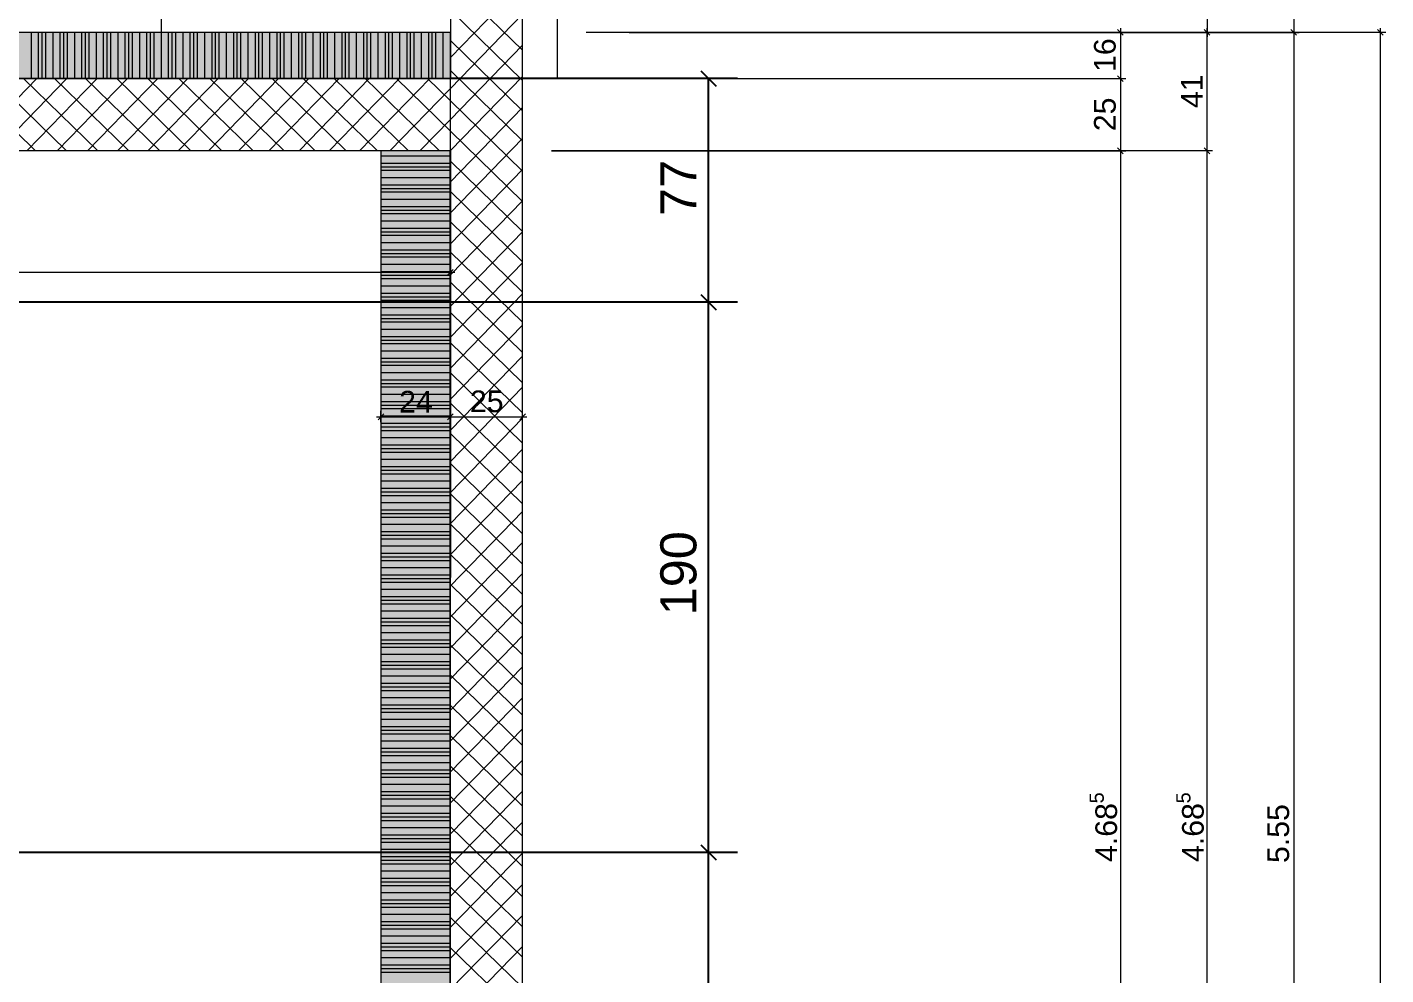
# Model space of a CAD drawing. Extents: x 0 to 1189, y 0 to 841.
# Drawn here: x 836.6 to 930.6, y 671.4 to 737 of the extents above; entities that cross this region are included whole.
import ezdxf
from ezdxf.lldxf.tags import DXFTag

# ---------------------------------------------------------------- set-up
doc = ezdxf.new("R2010")
doc.units = 0
doc.layers.get('0').update_dxf_attribs({"lineweight": 35})
for name, color, linetype, lineweight in [('211.5 Stahlbeton Kontur', 7, 'Continuous', 25), ('211.5 Stahlbeton Schraffur', 7, 'Continuous', 25), ('225.2 Dämmung Aussen', 7, 'Continuous', 25), ('225.2 Dämmung Innen', 7, 'Continuous', 25), ('Bemassung', 7, 'Continuous', 25), ('Hilfskörper', 7, 'Continuous', 25)]:
    doc.layers.add(name, color=color, linetype=linetype, lineweight=lineweight)
doc.layers.add('L_Mass', color=5, linetype='Continuous', lineweight=25, true_color=0x0000ff)
doc.styles.get("Standard").update_dxf_attribs({"font": 'arial.ttf'})
tags = doc.linetypes.add('Wipeout_Contour', pattern=[1, 0, -1]).pattern_tags.tags
tags[6:7] = [DXFTag(74, 4), DXFTag(75, 0), DXFTag(340, '0'), DXFTag(46, 1.0), DXFTag(50, 0.0), DXFTag(44, 0.0), DXFTag(45, 0.0)]
tags[4:5] = [DXFTag(74, 4), DXFTag(75, 0), DXFTag(340, '0'), DXFTag(46, 1.0), DXFTag(50, 0.0), DXFTag(44, 0.0), DXFTag(45, 0.0)]

# ---------------------------------------------------------------- blocks, each defined once
blk = doc.blocks.new('Referenz-A0SO6TOG06', base_point=(4.401, 96.704))
at = {"layer": '211.5 Stahlbeton Kontur', "color": 0, "lineweight": 18}
for p, q in [((865.846, 772.063), (865.845, 736.62)), ((870.845, 735.82), (870.846, 767.32)), ((865.845, 736.62), (865.845, 735.82)), ((865.845, 735.82), (865.845, 733.42)), ((870.845, 733.42), (870.845, 735.82)), ((865.845, 733.42), (54.045, 733.42)), ((865.845, 728.445), (865.845, 733.42)), ((865.845, 728.42), (865.845, 733.42)), ((870.842, 625.62), (870.845, 733.42)), ((54.045, 728.445), (865.845, 728.445)), ((865.845, 728.42), (865.842, 634.72))]:
    blk.add_line(p, q, dxfattribs=at)
at = {"layer": '211.5 Stahlbeton Schraffur', "color": 0, "lineweight": 13}
for p, q in [((870.845, 735.383), (865.845, 740.248)), ((865.845, 734.884), (870.845, 740.023)), ((870.845, 733.29), (865.845, 738.155)), ((865.845, 732.733), (870.845, 737.872)), ((870.845, 731.198), (865.845, 736.062)), ((865.845, 730.582), (870.845, 735.721)), ((870.845, 729.105), (865.845, 733.97)), ((837.107, 728.445), (831.994, 733.42)), ((832.373, 728.445), (837.214, 733.42)), ((839.258, 728.445), (834.145, 733.42)), ((834.466, 728.445), (839.307, 733.42)), ((841.409, 728.445), (836.296, 733.42)), ((836.559, 728.445), (841.399, 733.42)), ((843.56, 728.445), (838.447, 733.42)), ((838.652, 728.445), (843.492, 733.42)), ((845.711, 728.445), (840.598, 733.42)), ((840.745, 728.445), (845.585, 733.42)), ((847.862, 728.445), (842.749, 733.42)), ((842.837, 728.445), (847.678, 733.42)), ((850.013, 728.445), (844.9, 733.42)), ((844.93, 728.445), (849.771, 733.42)), ((847.023, 728.445), (851.864, 733.42)), ((852.164, 728.445), (847.051, 733.42)), ((849.116, 728.445), (853.956, 733.42)), ((854.315, 728.445), (849.202, 733.42)), ((851.209, 728.445), (856.049, 733.42)), ((856.466, 728.445), (851.353, 733.42)), ((853.301, 728.445), (858.142, 733.42)), ((858.617, 728.445), (853.504, 733.42)), ((855.394, 728.445), (860.235, 733.42)), ((860.768, 728.445), (855.655, 733.42)), ((857.487, 728.445), (862.328, 733.42)), ((862.919, 728.445), (857.806, 733.42)), ((859.58, 728.445), (864.421, 733.42)), ((865.07, 728.445), (859.957, 733.42)), ((861.673, 728.445), (865.845, 732.733)), ((865.845, 729.784), (862.108, 733.42)), ((865.845, 731.877), (864.259, 733.42)), ((865.845, 728.431), (870.845, 733.57)), ((870.845, 727.012), (865.845, 731.877)), ((865.845, 726.28), (870.845, 731.419)), ((863.766, 728.445), (865.845, 730.582)), ((870.845, 724.919), (865.845, 729.784)), ((865.845, 724.129), (870.845, 729.268)), ((870.845, 722.827), (865.845, 727.691)), ((865.845, 721.978), (870.845, 727.117)), ((870.845, 720.734), (865.845, 725.598)), ((865.844, 719.826), (870.845, 724.966)), ((870.844, 718.641), (865.845, 723.506)), ((865.844, 717.675), (870.845, 722.815)), ((870.844, 716.548), (865.845, 721.413)), ((865.844, 715.524), (870.845, 720.663)), ((870.844, 714.456), (865.844, 719.32)), ((865.844, 713.373), (870.844, 718.512)), ((870.844, 712.363), (865.844, 717.227)), ((865.844, 711.222), (870.844, 716.361)), ((870.844, 710.27), (865.844, 715.135)), ((865.844, 709.071), (870.844, 714.21)), ((870.844, 708.177), (865.844, 713.042)), ((865.844, 706.92), (870.844, 712.059)), ((870.844, 706.084), (865.844, 710.949)), ((865.844, 704.769), (870.844, 709.908)), ((870.844, 703.992), (865.844, 708.856)), ((865.844, 702.618), (870.844, 707.757)), ((870.844, 701.899), (865.844, 706.764)), ((865.844, 700.467), (870.844, 705.606)), ((870.844, 699.806), (865.844, 704.671)), ((865.844, 698.316), (870.844, 703.455)), ((870.844, 697.713), (865.844, 702.578)), ((865.844, 696.165), (870.844, 701.304)), ((870.844, 695.621), (865.844, 700.485)), ((865.844, 694.014), (870.844, 699.153)), ((870.844, 693.528), (865.844, 698.392)), ((865.844, 691.862), (870.844, 697.002)), ((870.844, 691.435), (865.844, 696.3)), ((865.844, 689.711), (870.844, 694.851)), ((870.844, 689.342), (865.844, 694.207)), ((865.843, 687.56), (870.844, 692.699)), ((870.843, 687.25), (865.844, 692.114)), ((865.843, 685.409), (870.844, 690.548)), ((870.843, 685.157), (865.844, 690.021)), ((865.843, 683.258), (870.844, 688.397)), ((870.843, 683.064), (865.844, 687.929)), ((865.843, 681.107), (870.843, 686.246)), ((870.843, 680.971), (865.843, 685.836)), ((865.843, 678.956), (870.843, 684.095)), ((870.843, 678.878), (865.843, 683.743)), ((865.843, 676.805), (870.843, 681.944)), ((870.843, 676.786), (865.843, 681.65)), ((865.843, 674.654), (870.843, 679.793)), ((870.843, 674.693), (865.843, 679.558)), ((865.843, 672.503), (870.843, 677.642)), ((870.843, 672.6), (865.843, 677.465)), ((865.843, 670.352), (870.843, 675.491)), ((870.843, 670.507), (865.843, 675.372)), ((865.843, 668.201), (870.843, 673.34)), ((870.843, 668.415), (865.843, 673.279))]:
    blk.add_line(p, q, dxfattribs=at)
at = {"layer": '225.2 Dämmung Aussen', "color": 0, "linetype": 'Wipeout_Contour', "lineweight": 0, "ltscale": 37.755617}
for p, q in [((865.845, 736.62), (45.845, 736.62)), ((865.845, 736.62), (45.845, 736.62)), ((865.845, 733.42), (865.845, 736.62)), ((865.845, 733.42), (865.845, 736.62)), ((49.036, 733.42), (865.845, 733.42)), ((49.036, 733.42), (865.845, 733.42))]:
    blk.add_line(p, q, dxfattribs=at)
at = {"layer": '225.2 Dämmung Aussen', "color": 0, "lineweight": 13}
for p, q in [((865.845, 736.62), (45.845, 736.62)), ((836.845, 733.42), (836.845, 736.62)), ((836.845, 733.42), (836.845, 736.62)), ((837.345, 733.42), (837.345, 736.62)), ((837.595, 733.42), (837.595, 736.62)), ((837.845, 733.42), (837.845, 736.62)), ((838.345, 733.42), (838.345, 736.62)), ((838.345, 733.42), (838.345, 736.62)), ((838.845, 733.42), (838.845, 736.62)), ((839.095, 733.42), (839.095, 736.62)), ((839.345, 733.42), (839.345, 736.62)), ((839.845, 733.42), (839.845, 736.62)), ((839.845, 733.42), (839.845, 736.62)), ((840.345, 733.42), (840.345, 736.62)), ((840.595, 733.42), (840.595, 736.62)), ((840.845, 733.42), (840.845, 736.62)), ((841.345, 733.42), (841.345, 736.62)), ((841.345, 733.42), (841.345, 736.62)), ((841.845, 733.42), (841.845, 736.62)), ((842.095, 733.42), (842.095, 736.62)), ((842.345, 733.42), (842.345, 736.62)), ((842.845, 733.42), (842.845, 736.62)), ((842.845, 733.42), (842.845, 736.62)), ((843.345, 733.42), (843.345, 736.62)), ((843.595, 733.42), (843.595, 736.62)), ((843.845, 733.42), (843.845, 736.62)), ((844.345, 733.42), (844.345, 736.62)), ((844.345, 733.42), (844.345, 736.62)), ((844.845, 733.42), (844.845, 736.62)), ((845.095, 733.42), (845.095, 736.62)), ((845.345, 733.42), (845.345, 736.62)), ((845.845, 733.42), (845.845, 736.62)), ((845.845, 733.42), (845.845, 736.62)), ((846.345, 733.42), (846.345, 736.62)), ((846.595, 733.42), (846.595, 736.62)), ((846.845, 733.42), (846.845, 736.62)), ((847.345, 733.42), (847.345, 736.62)), ((847.345, 733.42), (847.345, 736.62)), ((847.845, 733.42), (847.845, 736.62)), ((848.095, 733.42), (848.095, 736.62)), ((848.345, 733.42), (848.345, 736.62)), ((848.845, 733.42), (848.845, 736.62)), ((848.845, 733.42), (848.845, 736.62)), ((849.345, 733.42), (849.345, 736.62)), ((849.595, 733.42), (849.595, 736.62)), ((849.845, 733.42), (849.845, 736.62)), ((850.345, 733.42), (850.345, 736.62)), ((850.345, 733.42), (850.345, 736.62)), ((850.845, 733.42), (850.845, 736.62)), ((851.095, 733.42), (851.095, 736.62)), ((851.345, 733.42), (851.345, 736.62)), ((851.845, 733.42), (851.845, 736.62)), ((851.845, 733.42), (851.845, 736.62)), ((852.345, 733.42), (852.345, 736.62)), ((852.595, 733.42), (852.595, 736.62)), ((852.845, 733.42), (852.845, 736.62)), ((853.345, 733.42), (853.345, 736.62)), ((853.345, 733.42), (853.345, 736.62)), ((853.845, 733.42), (853.845, 736.62)), ((854.095, 733.42), (854.095, 736.62)), ((854.345, 733.42), (854.345, 736.62)), ((854.845, 733.42), (854.845, 736.62)), ((854.845, 733.42), (854.845, 736.62)), ((855.345, 733.42), (855.345, 736.62)), ((855.595, 733.42), (855.595, 736.62)), ((855.845, 733.42), (855.845, 736.62)), ((856.345, 733.42), (856.345, 736.62)), ((856.345, 733.42), (856.345, 736.62)), ((856.845, 733.42), (856.845, 736.62)), ((857.095, 733.42), (857.095, 736.62)), ((857.345, 733.42), (857.345, 736.62)), ((857.845, 733.42), (857.845, 736.62)), ((857.845, 733.42), (857.845, 736.62)), ((858.345, 733.42), (858.345, 736.62)), ((858.595, 733.42), (858.595, 736.62)), ((858.845, 733.42), (858.845, 736.62)), ((859.345, 733.42), (859.345, 736.62)), ((859.345, 733.42), (859.345, 736.62)), ((859.845, 733.42), (859.845, 736.62)), ((860.095, 733.42), (860.095, 736.62)), ((860.345, 733.42), (860.345, 736.62)), ((860.845, 733.42), (860.845, 736.62)), ((860.845, 733.42), (860.845, 736.62)), ((861.345, 733.42), (861.345, 736.62)), ((861.595, 733.42), (861.595, 736.62)), ((861.845, 733.42), (861.845, 736.62)), ((862.345, 733.42), (862.345, 736.62)), ((862.345, 733.42), (862.345, 736.62)), ((862.845, 733.42), (862.845, 736.62)), ((863.095, 733.42), (863.095, 736.62)), ((863.345, 733.42), (863.345, 736.62)), ((863.845, 733.42), (863.845, 736.62)), ((863.845, 733.42), (863.845, 736.62)), ((864.345, 733.42), (864.345, 736.62)), ((864.595, 733.42), (864.595, 736.62)), ((864.845, 733.42), (864.845, 736.62)), ((865.345, 733.42), (865.345, 736.62)), ((865.345, 733.42), (865.345, 736.62)), ((865.845, 733.42), (865.845, 736.62)), ((865.845, 733.42), (865.845, 736.62)), ((45.845, 733.42), (865.845, 733.42)), ((861.042, 728.07), (865.842, 728.07)), ((861.042, 728.07), (865.842, 728.07)), ((861.042, 728.07), (865.842, 728.07)), ((861.042, 727.57), (865.842, 727.57)), ((861.042, 727.32), (865.842, 727.32)), ((861.042, 727.32), (865.842, 727.32)), ((861.042, 727.07), (865.842, 727.07)), ((861.042, 726.57), (865.842, 726.57)), ((861.042, 726.57), (865.842, 726.57)), ((861.042, 726.57), (865.842, 726.57)), ((861.042, 726.07), (865.842, 726.07)), ((861.042, 725.82), (865.842, 725.82)), ((861.042, 725.82), (865.842, 725.82)), ((861.042, 725.57), (865.842, 725.57)), ((861.042, 725.07), (865.842, 725.07)), ((861.042, 725.07), (865.842, 725.07)), ((861.042, 725.07), (865.842, 725.07)), ((861.042, 724.57), (865.842, 724.57)), ((861.042, 724.32), (865.842, 724.32)), ((861.042, 724.32), (865.842, 724.32)), ((861.042, 724.07), (865.842, 724.07)), ((861.042, 723.57), (865.842, 723.57)), ((861.042, 723.57), (865.842, 723.57)), ((861.042, 723.57), (865.842, 723.57)), ((861.042, 723.07), (865.842, 723.07)), ((861.042, 722.82), (865.842, 722.82)), ((861.042, 722.82), (865.842, 722.82)), ((861.042, 722.57), (865.842, 722.57)), ((861.042, 722.07), (865.842, 722.07)), ((861.042, 722.07), (865.842, 722.07)), ((861.042, 722.07), (865.842, 722.07)), ((861.042, 721.57), (865.842, 721.57)), ((861.042, 721.32), (865.842, 721.32)), ((861.042, 721.32), (865.842, 721.32)), ((861.042, 721.07), (865.842, 721.07)), ((861.042, 720.57), (865.842, 720.57)), ((861.042, 720.57), (865.842, 720.57)), ((861.042, 720.57), (865.842, 720.57)), ((861.042, 720.07), (865.842, 720.07)), ((861.042, 719.82), (865.842, 719.82)), ((861.042, 719.82), (865.842, 719.82)), ((861.042, 719.57), (865.842, 719.57)), ((861.042, 719.07), (865.842, 719.07)), ((861.042, 719.07), (865.842, 719.07)), ((861.042, 719.07), (865.842, 719.07)), ((861.042, 718.57), (865.842, 718.57)), ((861.042, 718.32), (865.842, 718.32)), ((861.042, 718.32), (865.842, 718.32)), ((861.042, 718.07), (865.842, 718.07)), ((861.042, 717.57), (865.842, 717.57)), ((861.042, 717.57), (865.842, 717.57)), ((861.042, 717.57), (865.842, 717.57)), ((861.042, 717.07), (865.842, 717.07)), ((861.042, 716.82), (865.842, 716.82)), ((861.042, 716.82), (865.842, 716.82)), ((861.042, 716.57), (865.842, 716.57)), ((861.042, 716.07), (865.842, 716.07)), ((861.042, 716.07), (865.842, 716.07)), ((861.042, 716.07), (865.842, 716.07)), ((861.042, 715.57), (865.842, 715.57)), ((861.042, 715.32), (865.842, 715.32)), ((861.042, 715.32), (865.842, 715.32)), ((861.042, 715.07), (865.842, 715.07)), ((861.042, 714.57), (865.842, 714.57)), ((861.042, 714.57), (865.842, 714.57)), ((861.042, 714.57), (865.842, 714.57)), ((861.042, 714.07), (865.842, 714.07)), ((861.042, 713.82), (865.842, 713.82)), ((861.042, 713.82), (865.842, 713.82)), ((861.042, 713.57), (865.842, 713.57)), ((861.042, 713.07), (865.842, 713.07)), ((861.042, 713.07), (865.842, 713.07)), ((861.042, 713.07), (865.842, 713.07)), ((861.042, 712.57), (865.842, 712.57)), ((861.042, 712.32), (865.842, 712.32)), ((861.042, 712.32), (865.842, 712.32)), ((861.042, 712.07), (865.842, 712.07)), ((861.042, 711.57), (865.842, 711.57)), ((861.042, 711.57), (865.842, 711.57)), ((861.042, 711.57), (865.842, 711.57)), ((861.042, 711.07), (865.842, 711.07)), ((861.042, 710.82), (865.842, 710.82)), ((861.042, 710.82), (865.842, 710.82)), ((861.042, 710.57), (865.842, 710.57)), ((861.042, 710.07), (865.842, 710.07)), ((861.042, 710.07), (865.842, 710.07)), ((861.042, 710.07), (865.842, 710.07)), ((861.042, 709.57), (865.842, 709.57)), ((861.042, 709.32), (865.842, 709.32)), ((861.042, 709.32), (865.842, 709.32)), ((861.042, 709.07), (865.842, 709.07)), ((861.042, 708.57), (865.842, 708.57)), ((861.042, 708.57), (865.842, 708.57)), ((861.042, 708.57), (865.842, 708.57)), ((861.042, 708.07), (865.842, 708.07)), ((861.042, 707.82), (865.842, 707.82)), ((861.042, 707.82), (865.842, 707.82)), ((861.042, 707.57), (865.842, 707.57)), ((861.042, 707.07), (865.842, 707.07)), ((861.042, 707.07), (865.842, 707.07)), ((861.042, 707.07), (865.842, 707.07)), ((861.042, 706.57), (865.842, 706.57)), ((861.042, 706.32), (865.842, 706.32)), ((861.042, 706.32), (865.842, 706.32)), ((861.042, 706.07), (865.842, 706.07)), ((861.042, 705.57), (865.842, 705.57)), ((861.042, 705.57), (865.842, 705.57)), ((861.042, 705.57), (865.842, 705.57)), ((861.042, 705.07), (865.842, 705.07)), ((861.042, 704.82), (865.842, 704.82)), ((861.042, 704.82), (865.842, 704.82)), ((861.042, 704.57), (865.842, 704.57)), ((861.042, 704.07), (865.842, 704.07)), ((861.042, 704.07), (865.842, 704.07)), ((861.042, 704.07), (865.842, 704.07)), ((861.042, 703.57), (865.842, 703.57)), ((861.042, 703.32), (865.842, 703.32)), ((861.042, 703.32), (865.842, 703.32)), ((861.042, 703.07), (865.842, 703.07)), ((861.042, 702.57), (865.842, 702.57)), ((861.042, 702.57), (865.842, 702.57)), ((861.042, 702.57), (865.842, 702.57)), ((861.042, 702.07), (865.842, 702.07)), ((861.042, 701.82), (865.842, 701.82)), ((861.042, 701.82), (865.842, 701.82)), ((861.042, 701.57), (865.842, 701.57)), ((861.042, 701.07), (865.842, 701.07)), ((861.042, 701.07), (865.842, 701.07)), ((861.042, 701.07), (865.842, 701.07)), ((861.042, 700.57), (865.842, 700.57)), ((861.042, 700.32), (865.842, 700.32)), ((861.042, 700.32), (865.842, 700.32)), ((861.042, 700.07), (865.842, 700.07)), ((861.042, 699.57), (865.842, 699.57)), ((861.042, 699.57), (865.842, 699.57)), ((861.042, 699.57), (865.842, 699.57)), ((861.042, 699.07), (865.842, 699.07)), ((861.042, 698.82), (865.842, 698.82)), ((861.042, 698.82), (865.842, 698.82)), ((861.042, 698.57), (865.842, 698.57)), ((861.042, 698.07), (865.842, 698.07)), ((861.042, 698.07), (865.842, 698.07)), ((861.042, 698.07), (865.842, 698.07)), ((861.042, 697.57), (865.842, 697.57)), ((861.042, 697.32), (865.842, 697.32)), ((861.042, 697.32), (865.842, 697.32)), ((861.042, 697.07), (865.842, 697.07)), ((861.042, 696.57), (865.842, 696.57)), ((861.042, 696.57), (865.842, 696.57)), ((861.042, 696.57), (865.842, 696.57)), ((861.042, 696.07), (865.842, 696.07)), ((861.042, 695.82), (865.842, 695.82)), ((861.042, 695.82), (865.842, 695.82)), ((861.042, 695.57), (865.842, 695.57)), ((861.042, 695.07), (865.842, 695.07)), ((861.042, 695.07), (865.842, 695.07)), ((861.042, 695.07), (865.842, 695.07)), ((861.042, 694.57), (865.842, 694.57)), ((861.042, 694.32), (865.842, 694.32)), ((861.042, 694.32), (865.842, 694.32)), ((861.042, 694.07), (865.842, 694.07)), ((861.042, 693.57), (865.842, 693.57)), ((861.042, 693.57), (865.842, 693.57)), ((861.042, 693.57), (865.842, 693.57)), ((861.042, 693.07), (865.842, 693.07)), ((861.042, 692.82), (865.842, 692.82)), ((861.042, 692.82), (865.842, 692.82)), ((861.042, 692.57), (865.842, 692.57)), ((861.042, 692.07), (865.842, 692.07)), ((861.042, 692.07), (865.842, 692.07)), ((861.042, 692.07), (865.842, 692.07)), ((861.042, 691.57), (865.842, 691.57)), ((861.042, 691.32), (865.842, 691.32)), ((861.042, 691.32), (865.842, 691.32)), ((861.042, 691.07), (865.842, 691.07)), ((861.042, 690.57), (865.842, 690.57)), ((861.042, 690.57), (865.842, 690.57)), ((861.042, 690.57), (865.842, 690.57)), ((861.042, 690.07), (865.842, 690.07)), ((861.042, 689.82), (865.842, 689.82)), ((861.042, 689.82), (865.842, 689.82)), ((861.042, 689.57), (865.842, 689.57)), ((861.042, 689.07), (865.842, 689.07)), ((861.042, 689.07), (865.842, 689.07)), ((861.042, 689.07), (865.842, 689.07)), ((861.042, 688.57), (865.842, 688.57)), ((861.042, 688.32), (865.842, 688.32)), ((861.042, 688.32), (865.842, 688.32)), ((861.042, 688.07), (865.842, 688.07)), ((861.042, 687.57), (865.842, 687.57)), ((861.042, 687.57), (865.842, 687.57)), ((861.042, 687.57), (865.842, 687.57)), ((861.042, 687.07), (865.842, 687.07)), ((861.042, 686.82), (865.842, 686.82)), ((861.042, 686.82), (865.842, 686.82)), ((861.042, 686.57), (865.842, 686.57)), ((861.042, 686.07), (865.842, 686.07)), ((861.042, 686.07), (865.842, 686.07)), ((861.042, 686.07), (865.842, 686.07)), ((861.042, 685.57), (865.842, 685.57)), ((861.042, 685.32), (865.842, 685.32)), ((861.042, 685.32), (865.842, 685.32)), ((861.042, 685.07), (865.842, 685.07)), ((861.042, 684.57), (865.842, 684.57)), ((861.042, 684.57), (865.842, 684.57)), ((861.042, 684.57), (865.842, 684.57)), ((861.042, 684.07), (865.842, 684.07)), ((861.042, 683.82), (865.842, 683.82)), ((861.042, 683.82), (865.842, 683.82)), ((861.042, 683.57), (865.842, 683.57)), ((861.042, 683.07), (865.842, 683.07)), ((861.042, 683.07), (865.842, 683.07)), ((861.042, 683.07), (865.842, 683.07)), ((861.042, 682.57), (865.842, 682.57)), ((861.042, 682.32), (865.842, 682.32)), ((861.042, 682.32), (865.842, 682.32)), ((861.042, 682.07), (865.842, 682.07)), ((861.042, 681.57), (865.842, 681.57)), ((861.042, 681.57), (865.842, 681.57)), ((861.042, 681.57), (865.842, 681.57)), ((861.042, 681.07), (865.842, 681.07)), ((861.042, 680.82), (865.842, 680.82)), ((861.042, 680.82), (865.842, 680.82)), ((861.042, 680.57), (865.842, 680.57)), ((861.042, 680.07), (865.842, 680.07)), ((861.042, 680.07), (865.842, 680.07)), ((861.042, 680.07), (865.842, 680.07)), ((861.042, 679.57), (865.842, 679.57)), ((861.042, 679.32), (865.842, 679.32)), ((861.042, 679.32), (865.842, 679.32)), ((861.042, 679.07), (865.842, 679.07)), ((861.042, 678.57), (865.842, 678.57)), ((861.042, 678.57), (865.842, 678.57)), ((861.042, 678.57), (865.842, 678.57)), ((861.042, 678.07), (865.842, 678.07)), ((861.042, 677.82), (865.842, 677.82)), ((861.042, 677.82), (865.842, 677.82)), ((861.042, 677.57), (865.842, 677.57)), ((861.042, 677.07), (865.842, 677.07)), ((861.042, 677.07), (865.842, 677.07)), ((861.042, 677.07), (865.842, 677.07)), ((861.042, 676.57), (865.842, 676.57)), ((861.042, 676.32), (865.842, 676.32)), ((861.042, 676.32), (865.842, 676.32)), ((861.042, 676.07), (865.842, 676.07)), ((861.042, 675.57), (865.842, 675.57)), ((861.042, 675.57), (865.842, 675.57)), ((861.042, 675.57), (865.842, 675.57)), ((861.042, 675.07), (865.842, 675.07)), ((861.042, 674.82), (865.842, 674.82)), ((861.042, 674.82), (865.842, 674.82)), ((861.042, 674.57), (865.842, 674.57)), ((861.042, 674.07), (865.842, 674.07)), ((861.042, 674.07), (865.842, 674.07)), ((861.042, 674.07), (865.842, 674.07)), ((861.042, 673.57), (865.842, 673.57)), ((861.042, 673.32), (865.842, 673.32)), ((861.042, 673.32), (865.842, 673.32)), ((861.042, 673.07), (865.842, 673.07)), ((861.042, 672.57), (865.842, 672.57)), ((861.042, 672.57), (865.842, 672.57)), ((861.042, 672.57), (865.842, 672.57)), ((861.042, 672.07), (865.842, 672.07)), ((861.042, 671.82), (865.842, 671.82)), ((861.042, 671.82), (865.842, 671.82)), ((861.042, 671.57), (865.842, 671.57))]:
    blk.add_line(p, q, dxfattribs=at)
at = {"layer": '225.2 Dämmung Aussen', "color": 0, "linetype": 'Wipeout_Contour', "lineweight": 0, "ltscale": 36.850223}
for p, q in [((865.842, 728.42), (861.042, 728.42)), ((861.042, 728.42), (861.042, 634.72)), ((865.842, 728.42), (861.042, 728.42)), ((861.042, 728.42), (861.042, 634.72)), ((865.842, 728.42), (861.042, 728.42)), ((861.042, 728.42), (861.042, 634.72)), ((865.842, 634.72), (865.842, 728.42)), ((865.842, 634.72), (865.842, 728.42)), ((865.842, 634.72), (865.842, 728.42))]:
    blk.add_line(p, q, dxfattribs=at)
at = {"layer": '225.2 Dämmung Aussen', "color": 7, "linetype": 'Wipeout_Contour', "lineweight": 0, "ltscale": 37.755617, "true_color": 0xffffff}
for points in [[(45.845, 733.42), (865.845, 733.42), (45.845, 736.62)], [(865.845, 733.42), (45.845, 736.62), (865.845, 736.62)], [(45.845, 733.42), (865.845, 733.42), (45.845, 736.62)], [(865.845, 733.42), (45.845, 736.62), (865.845, 736.62)]]:
    blk.add_solid(points, dxfattribs=at)
at = {"layer": '225.2 Dämmung Aussen', "color": 7, "linetype": 'Wipeout_Contour', "lineweight": 0, "ltscale": 36.850223, "true_color": 0xffffff}
for points in [[(861.042, 634.72), (865.842, 634.72), (861.042, 728.42)], [(865.842, 634.72), (861.042, 728.42), (865.842, 728.42)], [(861.042, 634.72), (865.842, 634.72), (861.042, 728.42)], [(865.842, 634.72), (861.042, 728.42), (865.842, 728.42)], [(861.042, 634.72), (865.842, 634.72), (861.042, 728.42)], [(865.842, 634.72), (861.042, 728.42), (865.842, 728.42)]]:
    blk.add_solid(points, dxfattribs=at)
at = {"layer": '225.2 Dämmung Innen', "color": 0, "lineweight": 13}
for p, q in [((865.842, 728.42), (861.042, 728.42)), ((861.042, 728.42), (861.042, 634.72)), ((865.842, 634.72), (865.842, 728.42))]:
    blk.add_line(p, q, dxfattribs=at)
at = {"layer": 'Bemassung', "color": 0, "lineweight": 13}
for p, q in [((918.23, 767.32), (918.23, 736.62)), ((924.23, 767.32), (924.23, 736.62)), ((918.605, 736.62), (875.245, 736.62)), ((878.23, 736.62), (912.605, 736.62)), ((881.245, 736.62), (918.605, 736.62)), ((887.245, 736.62), (924.605, 736.62)), ((930.605, 736.62), (887.245, 736.62)), ((890.23, 736.62), (924.605, 736.62)), ((912.43, 736.42), (912.03, 736.82)), ((912.23, 736.92), (912.23, 736.62)), ((912.23, 736.62), (912.23, 733.42)), ((918.43, 736.42), (918.03, 736.82)), ((918.03, 736.82), (918.43, 736.42)), ((918.23, 736.62), (918.23, 736.92)), ((918.23, 728.42), (918.23, 736.62)), ((918.23, 736.62), (918.23, 736.32)), ((924.43, 736.42), (924.03, 736.82)), ((924.03, 736.82), (924.43, 736.42)), ((924.23, 736.92), (924.23, 736.62)), ((924.23, 736.62), (924.23, 625.62)), ((924.23, 736.62), (924.23, 736.32)), ((930.43, 736.42), (930.03, 736.82)), ((930.23, 736.62), (930.23, 736.92)), ((930.23, 297), (930.23, 736.62)), ((912.23, 733.72), (912.23, 733.42)), ((875.245, 733.42), (912.605, 733.42)), ((875.245, 733.42), (912.605, 733.42)), ((912.03, 733.62), (912.43, 733.22)), ((912.43, 733.22), (912.03, 733.62)), ((912.23, 733.42), (912.23, 733.12)), ((912.23, 733.42), (912.23, 728.42)), ((872.842, 728.42), (912.605, 728.42)), ((872.842, 728.42), (912.605, 728.42)), ((918.605, 728.42), (872.845, 728.42)), ((918.605, 728.42), (875.245, 728.42)), ((912.43, 728.22), (912.03, 728.62)), ((912.03, 728.62), (912.43, 728.22)), ((912.23, 728.72), (912.23, 728.42)), ((912.23, 728.42), (912.23, 634.72)), ((912.23, 728.42), (912.23, 728.12)), ((918.03, 728.62), (918.43, 728.22)), ((918.43, 728.22), (918.03, 728.62)), ((918.23, 728.42), (918.23, 728.72)), ((918.23, 728.12), (918.23, 728.42)), ((918.23, 634.72), (918.23, 728.42)), ((865.845, 726.445), (865.845, 719.626)), ((865.845, 720.001), (723.745, 720.001)), ((865.645, 719.801), (866.045, 720.201)), ((866.145, 720.001), (865.845, 720.001)), ((870.845, 709.626), (870.845, 715.42)), ((861.242, 710.201), (860.842, 709.801)), ((861.042, 709.626), (861.042, 710.42)), ((866.042, 710.201), (865.642, 709.801)), ((865.645, 709.801), (866.045, 710.201)), ((865.842, 709.626), (865.842, 710.42)), ((865.845, 709.626), (865.845, 710.445)), ((870.645, 709.801), (871.045, 710.201)), ((860.742, 710.001), (861.042, 710.001)), ((861.042, 710.001), (865.845, 710.001)), ((865.542, 710.001), (865.842, 710.001)), ((865.842, 710.001), (870.845, 710.001)), ((865.845, 710.001), (866.145, 710.001)), ((870.845, 710.001), (871.145, 710.001))]:
    blk.add_line(p, q, dxfattribs=at)
at = {"layer": 'Hilfskörper', "color": 0, "lineweight": 13}
for p, q in [((845.845, 736.621), (845.847, 791.039)), ((873.246, 765.043), (873.245, 733.42)), ((865.845, 736.62), (845.845, 736.621)), ((870.845, 733.42), (873.245, 733.42))]:
    blk.add_line(p, q, dxfattribs=at)
at = {"layer": 'Bemassung', "color": 0, "linetype": 'Continuous', "lineweight": 13, "ltscale": 0.13, "attachment_point": 1, "rotation": 90}
for s, insert, char_height in [('{\\fArial;16}', (910.401, 733.876), 1.5), ('{\\fArial;41}', (916.425, 731.376), 1.5), ('{\\fArial;25}', (910.403, 729.776), 1.5), ('{\\fArial;5}', (910.091, 683.244), 0.99), ('{\\fArial;5}', (916.091, 683.244), 0.99), ('{\\fArial;4.68}', (910.496, 679.19), 1.5), ('{\\fArial;4.68}', (916.496, 679.19), 1.5), ('{\\fArial;5.55}', (922.406, 679.118), 1.5)]:
    blk.add_mtext(s, dxfattribs=dict(at, insert=insert, char_height=char_height))
at = {"layer": 'Bemassung', "color": 0, "linetype": 'Continuous', "lineweight": 13, "ltscale": 0.13, "char_height": 1.5, "attachment_point": 1}
for s, insert in [('{\\fArial;24}', (862.299, 711.804)), ('{\\fArial;25}', (867.199, 711.828))]:
    blk.add_mtext(s, dxfattribs=dict(at, insert=insert))
blk = doc.blocks.new('Maß-A0SO6TT406', base_point=(714.254, 455.59))
at = {"color": 0, "linetype": 'ByBlock', "lineweight": -2, "ltscale": 0.25}
for p, q in [((883.182, 733.95), (884.242, 732.89)), ((885.712, 733.42), (865.845, 733.42)), ((883.712, 456.12), (883.712, 733.42)), ((885.712, 717.949), (760.622, 717.949)), ((883.182, 718.479), (884.242, 717.419)), ((883.182, 680.388), (884.242, 679.328)), ((885.712, 679.858), (725.56, 679.858))]:
    blk.add_line(p, q, dxfattribs=at)
at = {"color": 0, "linetype": 'ByBlock', "lineweight": -2, "ltscale": 0.25, "char_height": 2.5, "attachment_point": 1, "rotation": 90}
for s, insert in [('{\\fArial;77}', (880.379, 723.905)), ('{\\fArial;190}', (880.379, 696.263))]:
    blk.add_mtext(s, dxfattribs=dict(at, insert=insert))

msp = doc.modelspace()

# ---------------------------------------------------------------- block references
at = {"color": 8, "lineweight": 25, "ltscale": 0.25, "true_color": 0x808080}
msp.add_blockref('Referenz-A0SO6TOG06', (4.401, 96.704), dxfattribs=at)
at = {"layer": 'L_Mass', "ltscale": 0.25}
msp.add_blockref('Maß-A0SO6TT406', (714.254, 455.59), dxfattribs=at)

doc.saveas('drawing.dxf')
